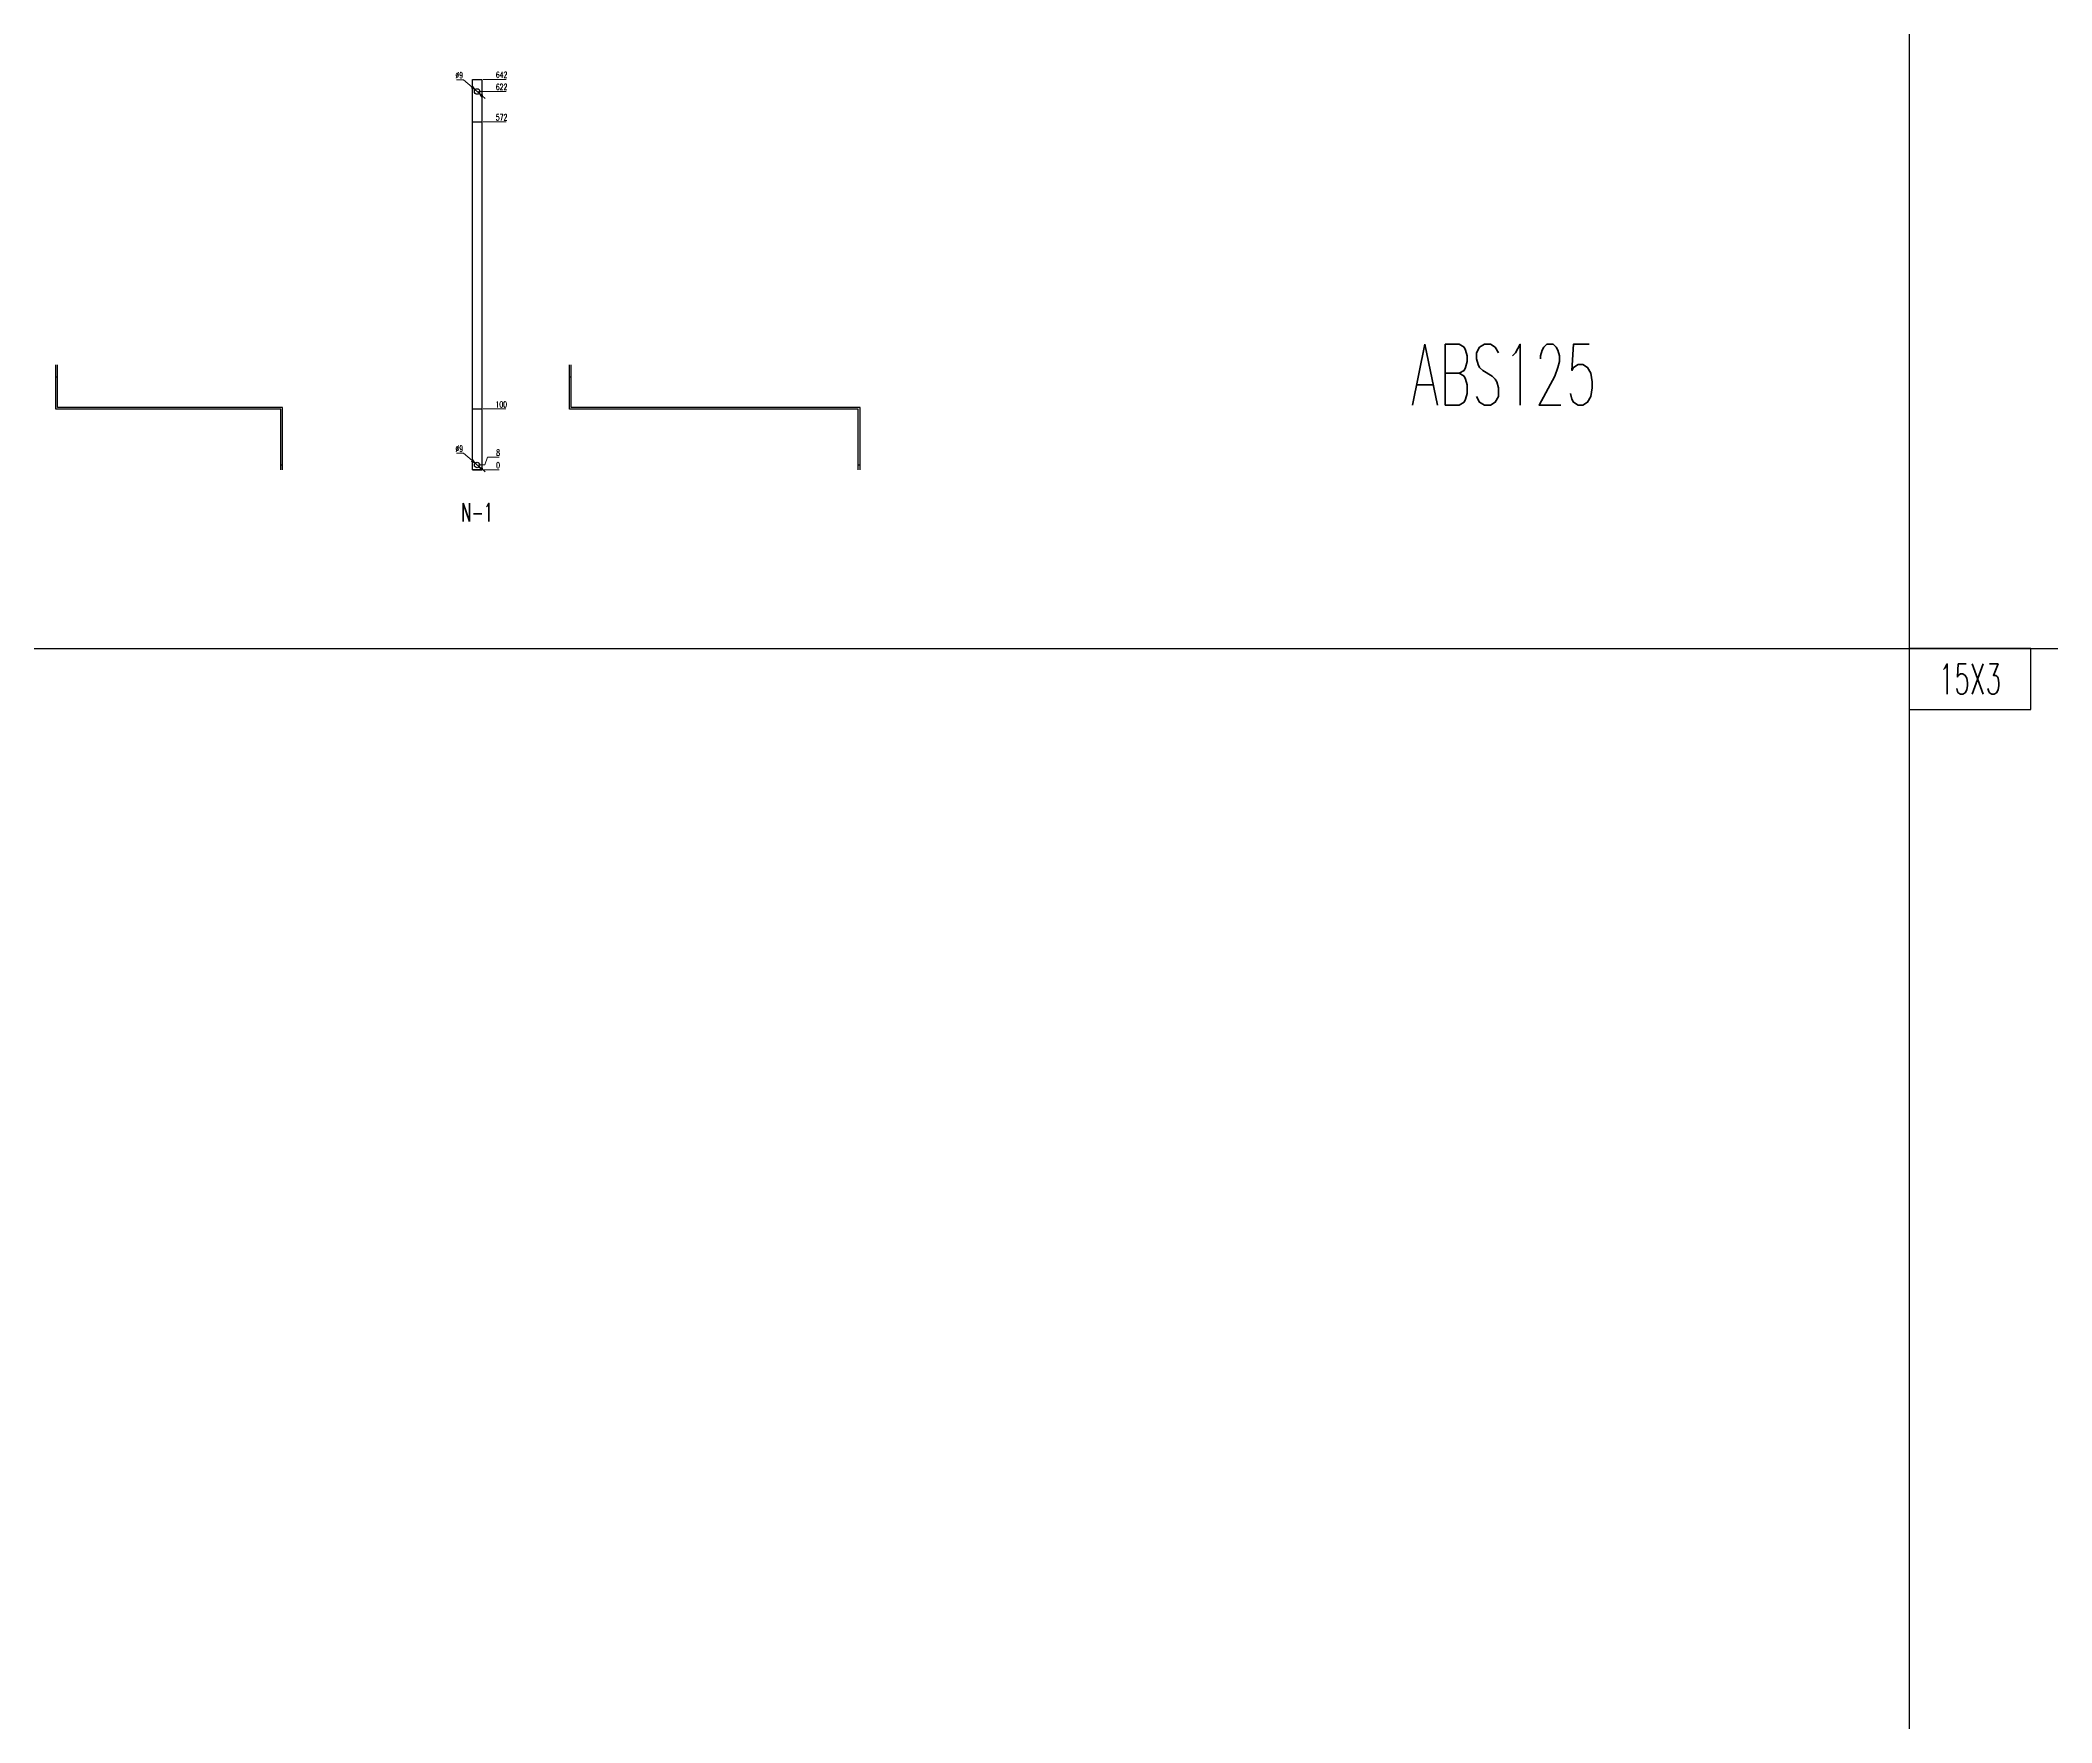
# Model space of a CAD drawing. Header units: millimetres. Extents: x 173893 to 258446, y -176540 to -123824.
# Drawn here: x 198665 to 201972, y -133888 to -131122 of the extents above; entities that cross this region are included whole.
import ezdxf
from ezdxf.enums import TextEntityAlignment as Align

# ---------------------------------------------------------------- set-up
doc = ezdxf.new("R2010")
doc.units = ezdxf.units.MM
doc.header["$LTSCALE"] = 3
doc.layers.add('@.DM. NÉT CHÍNH', color=7, linetype='Continuous')
doc.layers.add('@.VISIBLE', color=7, linetype='Continuous')
doc.styles.add('Ann_w01', font='romans.shx', dxfattribs={"width": 0.6, "bigfont": 'chineset.shx'})
doc.dimstyles.new('Dim 01_SC05', dxfattribs={"dimscale": 5, "dimtxt": 2, "dimasz": 1.3, "dimexe": 0.5, "dimexo": 0.5, "dimgap": 0.5, "dimtad": 1, "dimtoh": 1, "dimdec": 1, "dimzin": 12, "dimdsep": 46, "dimtxsty": 'Ann_w01', "dimblk": 'OPEN30', "dimcen": 1.5, "dimclrd": 6, "dimclre": 6, "dimclrt": 3, "dimadec": 1, "dimazin": 3, "dimtm": 1e-09, "dimtfac": 1, "dimtdec": 1, "dimtmove": 0, "dimatfit": 3, "dimldrblk": 'OPEN30', "dimfxl": 1, "dimtolj": 1, "dimlwd": 20, "dimlwe": 20, "dimarcsym": 0})

# ---------------------------------------------------------------- blocks, each defined once
blk = doc.blocks.new('*D4020')
at = {"layer": '@.VISIBLE', "color": 6, "lineweight": 20, "transparency": 16777216}
blk.add_line((199393.1, -131828.1), (199419.6, -131828.1), dxfattribs=at)
at = {"layer": 'Defpoints', "color": 0, "transparency": 16777216}
for p in [(199383.1, -131828.1), (199390.6, -131828.1), (199413.1, -131828.1)]:
    blk.add_point(p, dxfattribs=at)
at = {"layer": '@.VISIBLE', "color": 3, "transparency": 16777216, "insert": (199417.6, -131820.6), "char_height": 10, "attachment_point": 5, "style": 'Ann_w01'}
blk.add_mtext('\\A1;0', dxfattribs=at)
blk = doc.blocks.new('_Open30')
at = {"color": 0, "linetype": 'ByBlock', "lineweight": -2}
for p, q in [((-1, 0.27), (0, 0)), ((0, 0), (-1, -0.27)), ((0, 0), (-1, 0))]:
    blk.add_line(p, q, dxfattribs=at)
blk = doc.blocks.new('*D4021')
at = {"layer": '@.VISIBLE', "color": 6, "lineweight": 20, "transparency": 16777216}
for p, q in [((199385.6, -131820.1), (199396.1, -131820.1)), ((199396.1, -131820.1), (199400.1, -131807.3)), ((199400.1, -131807.3), (199419.6, -131807.3))]:
    blk.add_line(p, q, dxfattribs=at)
at = {"layer": 'Defpoints', "color": 0, "transparency": 16777216}
for p in [(199383.1, -131820.1), (199413.1, -131807.3), (199383.1, -131828.1)]:
    blk.add_point(p, dxfattribs=at)
at = {"layer": '@.VISIBLE', "color": 3, "transparency": 16777216, "insert": (199417.6, -131799.8), "char_height": 10, "attachment_point": 5, "style": 'Ann_w01'}
blk.add_mtext('\\A1;8', dxfattribs=at)
blk = doc.blocks.new('*D4022')
at = {"layer": '@.VISIBLE', "color": 6, "lineweight": 20, "transparency": 16777216}
blk.add_line((199393.1, -131728.1), (199430.2, -131728.1), dxfattribs=at)
at = {"layer": 'Defpoints', "color": 0, "transparency": 16777216}
for p in [(199390.6, -131728.1), (199413.1, -131728.1), (199383.1, -131828.1)]:
    blk.add_point(p, dxfattribs=at)
at = {"layer": '@.VISIBLE', "color": 3, "transparency": 16777216, "insert": (199422.9, -131720.6), "char_height": 10, "attachment_point": 5, "style": 'Ann_w01'}
blk.add_mtext('\\A1;100', dxfattribs=at)
blk = doc.blocks.new('*D4023')
at = {"layer": '@.VISIBLE', "color": 6, "lineweight": 20, "transparency": 16777216}
blk.add_line((199393.1, -131256.1), (199431.1, -131256.1), dxfattribs=at)
at = {"layer": 'Defpoints', "color": 0, "transparency": 16777216}
for p in [(199390.6, -131256.1), (199413.1, -131256.1), (199383.1, -131828.1)]:
    blk.add_point(p, dxfattribs=at)
at = {"layer": '@.VISIBLE', "color": 3, "transparency": 16777216, "insert": (199423.4, -131248.6), "char_height": 10, "attachment_point": 5, "style": 'Ann_w01'}
blk.add_mtext('\\A1;572', dxfattribs=at)
blk = doc.blocks.new('*D4024')
at = {"layer": '@.VISIBLE', "color": 6, "lineweight": 20, "transparency": 16777216}
blk.add_line((199385.6, -131206.1), (199430.9, -131206.1), dxfattribs=at)
at = {"layer": 'Defpoints', "color": 0, "transparency": 16777216}
for p in [(199383.1, -131206.1), (199413.3, -131206.1), (199383.1, -131828.1)]:
    blk.add_point(p, dxfattribs=at)
at = {"layer": '@.VISIBLE', "color": 3, "transparency": 16777216, "insert": (199423.4, -131198.6), "char_height": 10, "attachment_point": 5, "style": 'Ann_w01'}
blk.add_mtext('\\A1;622', dxfattribs=at)
blk = doc.blocks.new('*D4025')
at = {"layer": '@.VISIBLE', "color": 6, "lineweight": 20, "transparency": 16777216}
blk.add_line((199393.1, -131186.1), (199430.9, -131186.1), dxfattribs=at)
at = {"layer": 'Defpoints', "color": 0, "transparency": 16777216}
for p in [(199390.6, -131186.1), (199413.3, -131186.1), (199383.1, -131828.1)]:
    blk.add_point(p, dxfattribs=at)
at = {"layer": '@.VISIBLE', "color": 3, "transparency": 16777216, "insert": (199423.4, -131178.6), "char_height": 10, "attachment_point": 5, "style": 'Ann_w01'}
blk.add_mtext('\\A1;642', dxfattribs=at)
blk = doc.blocks.new('*D4026')
at = {"layer": '@.VISIBLE', "color": 6, "lineweight": 20, "transparency": 16777216}
for p, q in [((199349.2, -131186.8), (199360.8, -131186.8)), ((199360.8, -131186.8), (199374.8, -131198.9)), ((199386.6, -131209.1), (199379.7, -131203.2)), ((199391.5, -131213.3), (199396.4, -131217.6))]:
    blk.add_line(p, q, dxfattribs=at)
at = {"layer": 'Defpoints', "color": 0, "transparency": 16777216}
for p in [(199379.7, -131203.2), (199386.6, -131209.1)]:
    blk.add_point(p, dxfattribs=at)
at = {"layer": '@.VISIBLE', "color": 6, "lineweight": 20, "transparency": 16777216, "xscale": 6.5, "yscale": 6.5, "zscale": 6.5}
for p, rotation in [((199379.7, -131203.2), 319.1769858818174), ((199386.6, -131209.1), 139.1769858818174)]:
    blk.add_blockref('_Open30', p, dxfattribs=dict(at, rotation=rotation))
at = {"layer": '@.VISIBLE', "color": 3, "transparency": 16777216, "insert": (199353.8, -131179.3), "char_height": 10, "attachment_point": 5, "style": 'Ann_w01'}
blk.add_mtext('\\A1;∅9', dxfattribs=at)
blk = doc.blocks.new('*D4027')
at = {"layer": '@.VISIBLE', "color": 6, "lineweight": 20, "transparency": 16777216}
for p, q in [((199349.2, -131800.8), (199360.8, -131800.8)), ((199360.8, -131800.8), (199374.8, -131812.9)), ((199386.6, -131823.1), (199379.7, -131817.2)), ((199391.5, -131827.3), (199396.4, -131831.6))]:
    blk.add_line(p, q, dxfattribs=at)
at = {"layer": 'Defpoints', "color": 0, "transparency": 16777216}
for p in [(199379.7, -131817.2), (199386.6, -131823.1)]:
    blk.add_point(p, dxfattribs=at)
at = {"layer": '@.VISIBLE', "color": 6, "lineweight": 20, "transparency": 16777216, "xscale": 6.5, "yscale": 6.5, "zscale": 6.5}
for p, rotation in [((199379.7, -131817.2), 319.1769858832005), ((199386.6, -131823.1), 139.1769858832004)]:
    blk.add_blockref('_Open30', p, dxfattribs=dict(at, rotation=rotation))
at = {"layer": '@.VISIBLE', "color": 3, "transparency": 16777216, "insert": (199353.8, -131793.3), "char_height": 10, "attachment_point": 5, "style": 'Ann_w01'}
blk.add_mtext('\\A1;∅9', dxfattribs=at)

msp = doc.modelspace()

# ---------------------------------------------------------------- linework, layer by layer
msp.add_lwpolyline([(201737.57, -132222.14), (201937.57, -132222.14), (201937.57, -132122.14), (201737.57, -132122.14)], close=True)
at = {"layer": '@.DM. NÉT CHÍNH', "linetype": 'Continuous'}
for p, q in [((201737.57, -124247.34), (201737.57, -137826.43)), ((195808.93, -132122.14), (201737.57, -132122.14)), ((201737.57, -132122.14), (210479.46, -132122.14))]:
    msp.add_line(p, q, dxfattribs=at)
at = {"layer": '@.VISIBLE', "color": 4}
for p, q in [((198693.44, -131675.52, 80.55), (198690.44, -131675.52)), ((199060.44, -131820.02, 80.55), (199063.44, -131820.02, 80.55))]:
    msp.add_line(p, q, dxfattribs=at)
at = {"layer": '@.VISIBLE', "color": 7}
for p, q in [((199537.82, -131675.52, 80.55), (199534.82, -131675.52)), ((200009.82, -131820.02, 80.55), (200012.82, -131820.02, 80.55)), ((199375.65, -131828.12), (199390.65, -131828.12))]:
    msp.add_line(p, q, dxfattribs=at)
for points in [[(199375.65, -131828.12), (199375.65, -131186.12), (199390.65, -131186.12), (199390.65, -131828.12)], [(199375.65, -131828.12), (199375.65, -131256.12), (199390.65, -131256.12), (199390.65, -131828.12)], [(199375.65, -131828.12), (199375.65, -131728.12), (199390.65, -131728.12), (199390.65, -131828.12)]]:
    msp.add_lwpolyline(points, close=True, dxfattribs=at)
at = {"layer": '@.VISIBLE', "color": 4, "elevation": 80.55}
for points in [[(199060.44, -131828.02), (199060.44, -131728.52), (198690.44, -131728.52), (198690.44, -131655.52)], [(199063.44, -131828.02), (199063.44, -131725.52), (198693.44, -131725.52), (198693.44, -131655.52)]]:
    msp.add_lwpolyline(points, dxfattribs=at)
at = {"layer": '@.VISIBLE', "color": 7, "elevation": 80.55}
for points in [[(200009.82, -131828.02), (200009.82, -131728.52), (199534.82, -131728.52), (199534.82, -131655.52)], [(200012.82, -131828.02), (200012.82, -131725.52), (199537.82, -131725.52), (199537.82, -131655.52)]]:
    msp.add_lwpolyline(points, dxfattribs=at)
at = {"layer": '@.VISIBLE', "color": 7}
for centre in [(199383.15, -131206.12), (199383.15, -131820.12)]:
    msp.add_circle(centre, 4.5, dxfattribs=at)

# ---------------------------------------------------------------- texts
at = {"color": 1, "style": 'Ann_w01', "width": 0.6}
for s, height, p in [('ABS125', 100, (201071.28, -131671.72)), ('15X3', 50, (201837.57, -132172.14))]:
    msp.add_text(s, height=height, dxfattribs=at).set_placement(p, align=Align.MIDDLE_CENTER)
at = {"color": 7, "style": 'Ann_w01', "width": 0.6}
msp.add_text('N-1', height=30, dxfattribs=at).set_placement((199383.15, -131898.12), align=Align.MIDDLE_CENTER)

# ---------------------------------------------------------------- dimensions: what is measured, and where the dimension line sits
at = {"layer": '@.VISIBLE', "color": 7}
for p1, p2, picture, middle in [((199386.55, -131209.06), (199379.74, -131203.18), '*D4026', (199353.75, -131186.83)), ((199386.55, -131823.06), (199379.74, -131817.18), '*D4027', (199353.75, -131800.83))]:
    dim = msp.add_diameter_dim_2p(p1=p1, p2=p2, dimstyle='Dim 01_SC05', dxfattribs=at)
    dim.commit()
    dim.dimension.update_dxf_attribs({"geometry": picture, "text_midpoint": middle, "dimtype": 163})
for feature_location, offset, origin, picture, middle in [((199390.65, -131186.12), (22.64, 0), (199383.15, -131828.12), '*D4025', (199423.36, -131178.62)), ((199383.15, -131206.12), (30.14, 0), (199383.15, -131828.12), '*D4024', (199423.36, -131198.62)), ((199390.65, -131256.12), (22.5, 0), (199383.15, -131828.12), '*D4023', (199423.36, -131248.62)), ((199390.65, -131728.12), (22.5, 0), (199383.15, -131828.12), '*D4022', (199422.93, -131720.62)), ((199383.15, -131820.12), (30, 12.82), (199383.15, -131828.12), '*D4021', (199417.65, -131799.8)), ((199390.649668, -131828.11888529), (22.49851984, 0), (199383.149668, -131828.11888529), '*D4020', (199417.64818784, -131820.61888529))]:
    dim = msp.add_ordinate_dim(feature_location=feature_location, offset=offset, dtype=0, origin=origin, dimstyle='Dim 01_SC05', dxfattribs=at)
    dim.commit()
    dim.dimension.update_dxf_attribs({"geometry": picture, "text_midpoint": middle})

doc.saveas('drawing.dxf')
